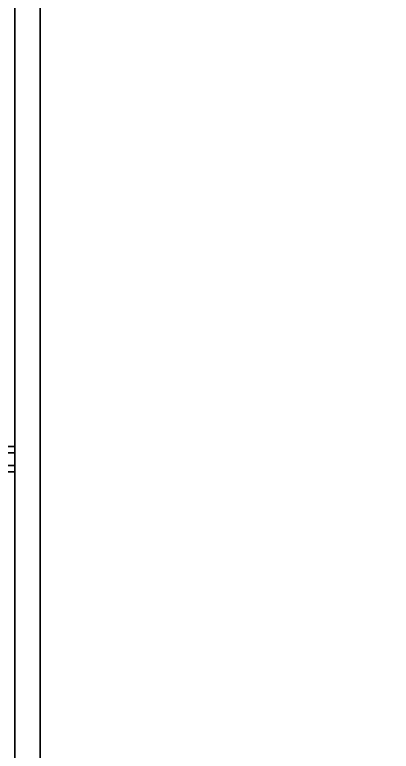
# Model space of a CAD drawing. Header units: millimetres. Extents: x -0.88 to 1, y -1.7 to 8.
# Drawn here: x -0.62 to -0.3975, y -1.11 to -0.675 of the extents above; entities that cross this region are included whole.
import ezdxf

# ---------------------------------------------------------------- set-up
doc = ezdxf.new("R2010")
doc.units = ezdxf.units.MM
doc.layers.add('bogie', color=5, linetype='Continuous')
doc.layers.add('seats', color=3, linetype='Continuous')

msp = doc.modelspace()

# ---------------------------------------------------------------- linework, layer by layer
for points in [[(-0.62, 1.3, 0.28), (-0.62, -1.14, 0.28), (-0.62, -1.34, 0.47), (-0.62, 1.68, 0.64)], [(-0.62, -1.34, 0.47), (-0.62, -1.34, 0.47), (-0.62, 0.25, 0.69), (-0.62, 1.68, 0.64)], [(0.62, 1.3, 0.28), (0.62, -1.14, 0.28), (-0.62, -1.14, 0.28), (-0.62, 1.3, 0.28)], [(-0.62, -1.33, 0.85), (-0.62, 0.25, 0.85), (-0.84769, 0.25, 0.85), (-0.88, -1.33, 0.85)], [(-0.1, -1.33, 1.31), (-0.1, 0.25, 1.31), (-0.62, 0.25, 0.85), (-0.62, -1.33, 0.85)], [(-0.62, -1.34, 0.47), (-0.62, -1.34, 0.47), (-0.62, -1.34, 0.69), (-0.62, 0.25, 0.69)]]:
    msp.add_3dface(points)
at = {"layer": 'bogie'}
for points in [[(-0.63, -0.93, 0.3225), (-0.63, -0.93375, 0.329), (-0.62, -0.93375, 0.329), (-0.62, -0.93, 0.3225)], [(-0.63, -0.93375, 0.316), (-0.63, -0.93, 0.3225), (-0.62, -0.93, 0.3225), (-0.62, -0.93375, 0.316)], [(-0.62, -0.93375, 0.329), (-0.62, -0.94125, 0.329), (-0.62, -0.945, 0.3225), (-0.62, -0.93, 0.3225)], [(-0.62, -0.93, 0.3225), (-0.62, -0.945, 0.3225), (-0.62, -0.94125, 0.316), (-0.62, -0.93375, 0.316)], [(-0.63, -0.94125, 0.316), (-0.63, -0.93375, 0.316), (-0.62, -0.93375, 0.316), (-0.62, -0.94125, 0.316)], [(-0.63, -0.93375, 0.329), (-0.63, -0.94125, 0.329), (-0.62, -0.94125, 0.329), (-0.62, -0.93375, 0.329)], [(-0.63, -0.94125, 0.329), (-0.63, -0.945, 0.3225), (-0.62, -0.945, 0.3225), (-0.62, -0.94125, 0.329)], [(-0.63, -0.945, 0.3225), (-0.63, -0.94125, 0.316), (-0.62, -0.94125, 0.316), (-0.62, -0.945, 0.3225)]]:
    msp.add_3dface(points, dxfattribs=at)
at = {"layer": 'seats'}
for points in [[(-0.605, -1.25, 1.22), (-0.605, 0.18, 1.22), (-0.625, 0.2, 1.205), (-0.625, -1.27, 1.205)], [(-0.295, -1.25, 1.22), (-0.295, 0.18, 1.22), (-0.605, 0.18, 1.22), (-0.605, -1.25, 1.22)]]:
    msp.add_3dface(points, dxfattribs=at)

doc.saveas('drawing.dxf')
